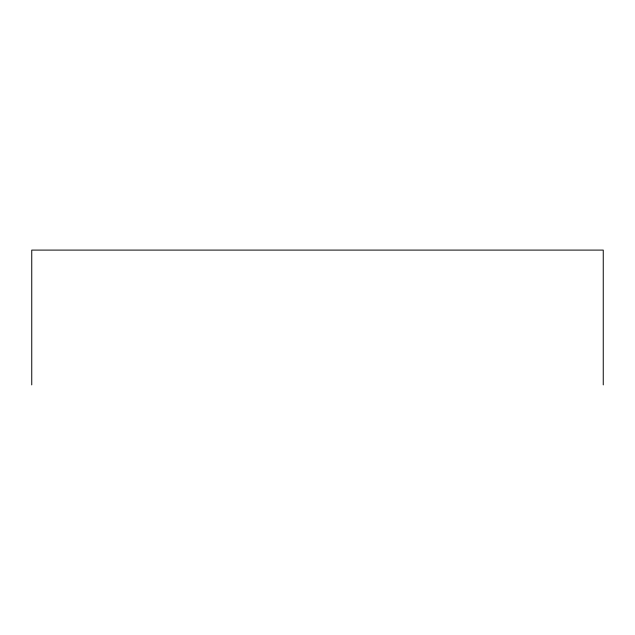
<?xml version="1.0" encoding="UTF-8"?>
<svg xmlns="http://www.w3.org/2000/svg" width="635" height="635" viewBox="0 0 635 635"><rect width="100%" height="100%" fill="white"/><g stroke="black" fill="none" stroke-linecap="round" stroke-linejoin="round"><path stroke-width="0.95" d="M603.25 384.905L603.25 250.095L31.75 250.095L31.75 384.905"/></g></svg>
